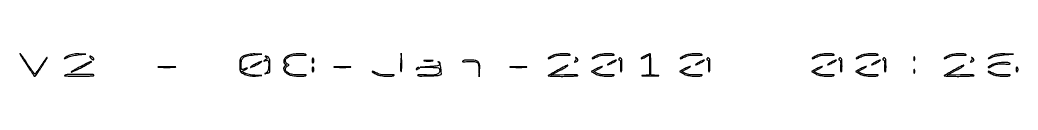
# Model space of a CAD drawing. Extents: x 2 to 176, y 113 to 294.
# Drawn here: x 76.4 to 143.6, y 292.1 to 293.7 of the extents above; entities that cross this region are included whole.
import ezdxf

# ---------------------------------------------------------------- set-up
doc = ezdxf.new("R2010")
doc.units = 0
doc.header["$MEASUREMENT"] = 0

msp = doc.modelspace()

# ---------------------------------------------------------------- linework, layer by layer
for points in [[(76.533542, 293.405456, 0.000894), (76.975994, 292.725746, 0.005317), (77.211459, 292.373662, 0.003458), (77.369508, 292.146082, 0.248778), (77.409, 292.12606, 0.224939), (77.433719, 292.138336, 0.005226), (77.515358, 292.244208, 0.010588), (77.60882, 292.373681, 0.006857), (77.71167, 292.52717, 0.000015), (77.822438, 292.697493, 0.000013), (77.939974, 292.878244, 0.000013), (78.047419, 293.043497, 0.000036), (78.123249, 293.16015, 0.011974), (78.17828, 293.249427, 0.022476), (78.217677, 293.324459, 0.023064), (78.240922, 293.380618, 0.519694), (78.232367, 293.3928, 0.236677), (78.207159, 293.38016, 0.002969), (78.097396, 293.231267, 0.007942), (77.972372, 293.053687, 0.005026), (77.832, 292.8429, -0.007635), (77.690061, 292.63215, -0.01172), (77.56017, 292.454533, -0.006271), (77.446837, 292.310716, -0.22647), (77.409729, 292.293, -0.231325), (77.371896, 292.311493, -0.004325), (77.234009, 292.49181, -0.009634), (77.076332, 292.710391, -0.006178), (76.9014, 292.9698, 0.003859), (76.728185, 293.229251, 0.006174), (76.575858, 293.44779, 0.001816), (76.44144, 293.634212, 0.240073), (76.417126, 293.6466, 0.528228), (76.409082, 293.634813, 0.019168), (76.434847, 293.575764, 0.020403), (76.476389, 293.497987, 0.010972)], [(79.6086, 293.4774, 0.010069), (79.499629, 293.414857, 0.022267), (79.419752, 293.36187, 0.038875), (79.376479, 293.324831, 0.649679), (79.381512, 293.311746, 0.089553), (79.4194, 293.316595, 0.017469), (79.484533, 293.339698, 0.018043), (79.559504, 293.37245, 0.01584), (79.635312, 293.411881, -0.057495), (79.739108, 293.455331, -0.014892), (79.914926, 293.500562, -0.014948), (80.119815, 293.540418, -0.014735), (80.3277, 293.56818), (80.8353, 293.620799), (80.37, 293.630154, 0.023125), (80.146471, 293.624309, 0.031413), (79.946534, 293.597114, 0.034516), (79.767954, 293.548268, 0.041249)], [(81.19485, 293.325825, 0.034529), (81.253887, 293.27319, 0.066151), (81.308652, 293.241323, 0.112067), (81.35047, 293.234073, 0.29034), (81.374361, 293.251009, 0.147865), (81.377695, 293.285855, 0.078791), (81.362488, 293.326817, 0.067035), (81.331806, 293.367463, 0.056476), (81.289761, 293.401289, 0.021667), (81.161137, 293.475162, 0.295624), (81.109882, 293.470181, 0.413001), (81.104995, 293.428146, 0.026514)], [(91.47375, 293.498941, 0.036879), (91.312716, 293.403391, 0.136307), (91.238117, 293.313117, 0.093018), (91.205997, 293.178466, 0.012166), (91.1988, 292.8827, 0.011838), (91.206075, 292.575456, 0.107499), (91.240542, 292.446679, 0.142705), (91.322567, 292.36024, 0.026124), (91.520499, 292.258231, 0.036343), (91.686349, 292.197507, 0.031821), (91.866761, 292.158165, 0.030377), (92.059137, 292.140737, 0.026705), (92.260749, 292.145534), (92.6793, 292.177902), (92.214, 292.196149, -0.020008), (92.020824, 292.211481, -0.018737), (91.825176, 292.24239, -0.019092), (91.653765, 292.282947, -0.058917), (91.543742, 292.327942), (91.338785, 292.441489), (91.586042, 292.584129, 0.016311), (91.710908, 292.661698, 0.750903), (91.705025, 292.680327, 0.085118), (91.627276, 292.665129, 0.005412), (91.4103, 292.580049, -0.175463), (91.348912, 292.577769, -0.228572), (91.308681, 292.615982, -0.078586), (91.288224, 292.714451, -0.011997), (91.2834, 292.915472, -0.068915), (91.324286, 293.210702, -0.166997), (91.448058, 293.389247, -0.11085), (91.694422, 293.497173, -0.022204), (92.1717, 293.56818), (92.6793, 293.620799), (92.214, 293.628289, 0.024097), (92.008535, 293.621694, 0.023183), (91.801962, 293.595394, 0.024434), (91.615667, 293.553374, 0.047808)], [(94.43475, 293.498941, 0.088413), (94.261481, 293.370429, 0.116777), (94.163496, 293.20078, 0.159729), (94.167541, 293.042269, 0.200596), (94.26555, 292.93455, -0.029131), (94.316942, 292.906816, -0.260055), (94.329, 292.8852, -0.260055), (94.316942, 292.863584, -0.029131), (94.26555, 292.83585, 0.199429), (94.16483, 292.725648, 0.170084), (94.16327, 292.567169, 0.118836), (94.270713, 292.397182, 0.08158), (94.45877, 292.266369, 0.065107), (94.735535, 292.176203, 0.031221), (95.107037, 292.13047, 0.029305), (95.463185, 292.129946, 0.127821), (95.662193, 292.193998, 0.622593), (95.659746, 292.216443, 0.066779), (95.592063, 292.231232, 0.027254), (95.456869, 292.234919, 0.011246), (95.273907, 292.225815, -0.057015), (94.769405, 292.246865, -0.105104), (94.387455, 292.392836, -0.257221), (94.277967, 292.596737, -0.260612), (94.39245, 292.796396, 0.015907), (94.481776, 292.853917, 0.246542), (94.4982, 292.8852, 0.246542), (94.481776, 292.916483, 0.015907), (94.39245, 292.974004, -0.260612), (94.277967, 293.173663, -0.257221), (94.387455, 293.377564, -0.105104), (94.769405, 293.523535, -0.057015), (95.273907, 293.544585, 0.011246), (95.456869, 293.535481, 0.027254), (95.592063, 293.539168, 0.066779), (95.659746, 293.553957, 0.622593), (95.662193, 293.576402, 0.131607), (95.463774, 293.638638, 0.026319), (95.089494, 293.634745, 0.028687), (94.704072, 293.588122, 0.071132)], [(102.02674, 293.037076, 0.009089), (102.015612, 292.791642, 0.017983), (102.017332, 292.596704, 0.019553), (102.028697, 292.461547, 0.62562), (102.052906, 292.453263, 0.169344), (102.07838, 292.506416, 0.01198), (102.092967, 292.67279, 0.015838), (102.09945, 292.876489, 0.011234), (102.094347, 293.105086), (102.068181, 293.6889)], [(112.1796, 293.4774, 0.009186), (111.953402, 293.348105, 0.644887), (111.957111, 293.315242, 0.192013), (112.032678, 293.320279, 0.007823), (112.281966, 293.444287, -0.048025), (112.430828, 293.503965, -0.038452), (112.599906, 293.539725, -0.032405), (112.799067, 293.553044, -0.018551), (113.039907, 293.544585, 0.011246), (113.222869, 293.535481, 0.027254), (113.358063, 293.539168, 0.066779), (113.425746, 293.553957, 0.622593), (113.428193, 293.576402, 0.130829), (113.216331, 293.64321, 0.031113), (112.843207, 293.636897, 0.032847), (112.457579, 293.580665, 0.072737)], [(115.1406, 293.4774, 0.009186), (114.914402, 293.348105, 0.644887), (114.918111, 293.315242, 0.192013), (114.993678, 293.320279, 0.007823), (115.242966, 293.444287, -0.048025), (115.391828, 293.503965, -0.038452), (115.560906, 293.539725, -0.032405), (115.760067, 293.553044, -0.018551), (116.000907, 293.544585, 0.011246), (116.183869, 293.535481, 0.027254), (116.319063, 293.539168, 0.066779), (116.386746, 293.553957, 0.622593), (116.389193, 293.576402, 0.130829), (116.177331, 293.64321, 0.031113), (115.804207, 293.636897, 0.032847), (115.418579, 293.580665, 0.072737)], [(118.44, 293.4774, 0.008641), (118.215355, 293.349318, 0.606832), (118.217252, 293.315196, 0.221306), (118.285168, 293.315955, 0.007621), (118.528801, 293.437273), (118.7784, 293.566345), (118.7784, 292.891594), (118.7784, 292.216844), (118.29195, 292.186318, 0.08376), (118.244806, 292.17529, 0.795105), (118.24661, 292.16476, 0.011877), (118.456328, 292.157645, 0.002541), (118.8207, 292.155793, 0.002541), (119.185072, 292.157645, 0.011877), (119.39479, 292.16476, 0.795105), (119.396594, 292.17529, 0.08376), (119.34945, 292.186318), (118.863, 292.216844), (118.863, 292.931722, 0.008327), (118.858439, 293.20558, 0.013915), (118.844362, 293.435563, 0.007559), (118.824909, 293.621786, 0.395773), (118.79955, 293.643054, 0.086559), (118.760585, 293.633991, 0.007634), (118.667759, 293.59293, 0.009809), (118.558034, 293.539744, 0.007483)], [(121.0626, 293.4774, 0.009186), (120.836402, 293.348105, 0.644887), (120.840111, 293.315242, 0.192013), (120.915678, 293.320279, 0.007823), (121.164966, 293.444287, -0.048025), (121.313828, 293.503965, -0.038452), (121.482906, 293.539725, -0.032405), (121.682067, 293.553044, -0.018551), (121.922907, 293.544585, 0.011246), (122.105869, 293.535481, 0.027254), (122.241063, 293.539168, 0.066779), (122.308746, 293.553957, 0.622593), (122.311193, 293.576402, 0.130829), (122.099331, 293.64321, 0.031113), (121.726207, 293.636897, 0.032847), (121.340579, 293.580665, 0.072737)], [(129.9456, 293.4774, 0.009186), (129.719402, 293.348105, 0.644887), (129.723111, 293.315242, 0.192013), (129.798678, 293.320279, 0.007823), (130.047966, 293.444287, -0.048025), (130.196828, 293.503965, -0.038452), (130.365906, 293.539725, -0.032405), (130.565067, 293.553044, -0.018551), (130.805907, 293.544585, 0.011246), (130.988869, 293.535481, 0.027254), (131.124063, 293.539168, 0.066779), (131.191746, 293.553957, 0.622593), (131.194193, 293.576402, 0.130829), (130.982331, 293.64321, 0.031113), (130.609207, 293.636897, 0.032847), (130.223579, 293.580665, 0.072737)], [(132.9066, 293.4774, 0.009186), (132.680402, 293.348105, 0.644887), (132.684111, 293.315242, 0.192013), (132.759678, 293.320279, 0.007823), (133.008966, 293.444287, -0.048025), (133.157828, 293.503965, -0.038452), (133.326906, 293.539725, -0.032405), (133.526067, 293.553044, -0.018551), (133.766907, 293.544585, 0.011246), (133.949869, 293.535481, 0.027254), (134.085063, 293.539168, 0.066779), (134.152746, 293.553957, 0.622593), (134.155193, 293.576402, 0.130829), (133.943331, 293.64321, 0.031113), (133.570207, 293.636897, 0.032847), (133.184579, 293.580665, 0.072737)], [(138.8286, 293.4774, 0.009186), (138.602402, 293.348105, 0.644887), (138.606111, 293.315242, 0.192013), (138.681678, 293.320279, 0.007823), (138.930966, 293.444287, -0.048025), (139.079828, 293.503965, -0.038452), (139.248906, 293.539725, -0.032405), (139.448067, 293.553044, -0.018551), (139.688907, 293.544585, 0.011246), (139.871869, 293.535481, 0.027254), (140.007063, 293.539168, 0.066779), (140.074746, 293.553957, 0.622593), (140.077193, 293.576402, 0.130829), (139.865331, 293.64321, 0.031113), (139.492207, 293.636897, 0.032847), (139.106579, 293.580665, 0.072737)], [(141.7896, 293.4774, 0.010069), (141.680629, 293.414857, 0.022267), (141.600752, 293.36187, 0.038875), (141.557479, 293.324831, 0.649679), (141.562512, 293.311746, 0.090574), (141.600394, 293.316672, 0.017606), (141.665533, 293.340095, 0.018185), (141.740504, 293.373284, 0.015934), (141.816312, 293.413232, -0.068838), (141.926135, 293.45702, -0.013684), (142.133203, 293.502144, -0.014245), (142.379134, 293.541508, -0.012836), (142.6356, 293.568421), (143.2701, 293.618577), (142.6779, 293.629042, 0.014903), (142.380156, 293.62543, 0.031797), (142.151419, 293.601206, 0.039514), (141.962436, 293.553339, 0.043489)], [(80.51805, 292.795347, 0.004778), (80.266707, 292.663806, 0.00765), (80.054997, 292.546213, 0.002606), (79.876165, 292.442027, 0.265502), (79.8624, 292.417932, 0.537873), (79.877052, 292.408252, 0.002926), (80.06121, 292.488074, 0.008085), (80.27962, 292.588511, 0.004672), (80.5392, 292.716, 0.004565), (80.798655, 292.849433, 0.007328), (81.01719, 292.968477, 0.002387), (81.202383, 293.074075, 0.26811), (81.216, 293.097644, 0.414819), (81.194607, 293.118993, 0.102017), (81.14063, 293.107747, 0.015444), (81.012781, 293.047619, 0.000525)], [(92.214, 292.9275, 0.008666), (92.073601, 292.84916, 0.019167), (91.969982, 292.783528, 0.032513), (91.912363, 292.738072, 0.687314), (91.9179, 292.723646, 0.094631), (91.96957, 292.733513, 0.008881), (92.089479, 292.783528, 0.011139), (92.231223, 292.849429, 0.008536), (92.3832, 292.9275, 0.008666), (92.523599, 293.00584, 0.019167), (92.627218, 293.071472, 0.032513), (92.684837, 293.116928, 0.687314), (92.6793, 293.131354, 0.094631), (92.62763, 293.121487, 0.008881), (92.507721, 293.071472, 0.011139), (92.365977, 293.005571, 0.008536)], [(92.9644, 293.401389, -0.057562), (93.016428, 293.359344, -0.259967), (93.026379, 293.32303, -0.170121), (93.001011, 293.28416, -0.024641), (92.9221, 293.229444, 0.002432), (92.821269, 293.165966, 0.425497), (92.818996, 293.154721, 0.316035), (92.831761, 293.15001, 0.002041), (92.95425, 293.182961, -0.059881), (93.062631, 293.199037, -0.27553), (93.115796, 293.169293, -0.121584), (93.140063, 293.085223, -0.009759), (93.1446, 292.852805, -0.022556), (93.136398, 292.671083, -0.052676), (93.10999, 292.537702, -0.072667), (93.064089, 292.441654, -0.102482), (92.99655, 292.375416, 0.001472), (92.898462, 292.311939, 0.293301), (92.893887, 292.301775, 0.458615), (92.901152, 292.297189, 0.001881), (93.003469, 292.328912, -0.005997), (93.0654, 292.347556, -0.007503), (93.123309, 292.363298, -0.006189), (93.172122, 292.375141, -0.056474), (93.193819, 292.3776, 0.388051), (93.208041, 292.390594, 0.004824), (93.218807, 292.524049, 0.011059), (93.226656, 292.684989, 0.006654), (93.2292, 292.876149, 0.012884), (93.222843, 293.1228, 0.046828), (93.200194, 293.277767, 0.082314), (93.159212, 293.373902, 0.160652), (93.095381, 293.426049, 0.016008), (92.968987, 293.469963, 0.122729), (92.906768, 293.473585, 0.61347), (92.900217, 293.451156, 0.047476)], [(96.0633, 293.1813, 0.031081), (96.067793, 293.10909, 0.065524), (96.081938, 293.054858, 0.125974), (96.102731, 293.026734, 0.31953), (96.12675, 293.025171, 0.107182), (96.151076, 293.048624, 0.051073), (96.171562, 293.08721, 0.047331), (96.185497, 293.133669, 0.049246), (96.1902, 293.1813, 0.049246), (96.185497, 293.228931, 0.047331), (96.171562, 293.27539, 0.051073), (96.151076, 293.313976, 0.107182), (96.12675, 293.337429, 0.31953), (96.102731, 293.335866, 0.125974), (96.081938, 293.307742, 0.065524), (96.067793, 293.25351, 0.031081)], [(104.563485, 293.083305, -0.093488), (104.596662, 293.05825, -0.059829), (104.624727, 293.018772, -0.057403), (104.643746, 292.971681, -0.067388), (104.6502, 292.924009, -0.281266), (104.615443, 292.867111, -0.064147), (104.504562, 292.827144, -0.034788), (104.312031, 292.798384, -0.008697), (103.99455, 292.778884), (103.3389, 292.750051), (103.99455, 292.733025, -0.00499), (104.414966, 292.717908, -0.07194), (104.561266, 292.68984, -0.217867), (104.626955, 292.627128, -0.095173), (104.6502, 292.506112, -0.176162), (104.591836, 292.345599, -0.151426), (104.44013, 292.247773, -0.068192), (104.150676, 292.208166, -0.014067), (103.634966, 292.222771, 0.008542), (103.39996, 292.232025, 0.026919), (103.242352, 292.227051, 0.089234), (103.175945, 292.209146, 0.609677), (103.175059, 292.18341, 0.128363), (103.320989, 292.14539, 0.005339), (103.86413, 292.151437, 0.009217), (104.392132, 292.172697, 0.042906), (104.693519, 292.216535, 0.356911), (104.762683, 292.306584, 0.022827), (104.735518, 292.661806, 0.023048), (104.675511, 293.0155, 0.298385), (104.584635, 293.104809, 0.014096), (104.545867, 293.111406, 0.237857), (104.533928, 293.107361, 0.482606), (104.534945, 293.099077, 0.022244)], [(103.61385, 293.162401, 0.019375), (103.739038, 293.151769, 0.011494), (103.8888, 293.148326, 0.011494), (104.038562, 293.151769, 0.019375), (104.16375, 293.162401, 0.108536), (104.19896, 293.174844, 0.707215), (104.1964, 293.186499, 0.025693), (104.085881, 293.19448, 0.005179), (103.8888, 293.196522, 0.005179), (103.691719, 293.19448, 0.025693), (103.5812, 293.186499, 0.707215), (103.57864, 293.174844, 0.108536)], [(106.182741, 293.146811, 0.383354), (106.175834, 293.122245, 0.255332), (106.201317, 293.10433, 0.045129), (106.296681, 293.102176, 0.011157), (106.452656, 293.116241, -0.017453), (106.616732, 293.128956, -0.015049), (106.789635, 293.13109, -0.015305), (106.946625, 293.123491, -0.041758), (107.056265, 293.105523, -0.070414), (107.176902, 293.056428, -0.16063), (107.241328, 292.983732, -0.083235), (107.273068, 292.854328, -0.010546), (107.28845, 292.566338), (107.304099, 292.0815), (107.335815, 292.544231, 0.014172), (107.345476, 292.785067, 0.053266), (107.331202, 292.935373, 0.087242), (107.290946, 293.037596, 0.097867), (107.219396, 293.115281, 0.122216), (107.036607, 293.190022, 0.028637), (106.704586, 293.219203, 0.028705), (106.371208, 293.210203, 0.120623)], [(112.616327, 292.551252, 0.002688), (112.37492, 292.421448, 0.003909), (112.16352, 292.304157, 0.00199), (111.985592, 292.202674, 0.065865), (111.946577, 292.172777, 0.645107), (111.953996, 292.153096, 0.003641), (112.214344, 292.138187, 0.008013), (112.53552, 292.127297, 0.004467), (112.9269, 292.1238, 0.005779), (113.321584, 292.128362, 0.00961), (113.653896, 292.142438, 0.003664), (113.932608, 292.161667, 0.391253), (113.956379, 292.18725, 0.395761), (113.933054, 292.212243, 0.004689), (113.689301, 292.226114, 0.010895), (113.395703, 292.233654, 0.006537), (113.046929, 292.230451), (112.1373, 292.210203), (112.70835, 292.506568, 0.00531), (112.927254, 292.623143, 0.008457), (113.111654, 292.727959, 0.00318), (113.266236, 292.82065, 0.261821), (113.2794, 292.844067, 0.415949), (113.256947, 292.866387, 0.102842), (113.200546, 292.854314, 0.017294), (113.069701, 292.791038, 0.000738)], [(113.807416, 293.350698, -0.146922), (113.824151, 293.315545, -0.082681), (113.823559, 293.267885, -0.070215), (113.806275, 293.215308, -0.058795), (113.7743, 293.165997, 0.013349), (113.726606, 293.105304, 0.321626), (113.72626, 293.084891, 0.330539), (113.745324, 293.078426, 0.013724), (113.817334, 293.103815, 0.073231), (113.912813, 293.157549, 0.198281), (113.950724, 293.223686, 0.21357), (113.929716, 293.293625, 0.084194), (113.85045, 293.359071, 0.01713), (113.812265, 293.379337, 0.16288), (113.794187, 293.381714, 0.524814), (113.790469, 293.373208, 0.045405)], [(116.1558, 293.0544, 0.011243), (116.047762, 292.992054, 0.027028), (115.971531, 292.939911, 0.06445), (115.937533, 292.906098, 0.623539), (115.9443, 292.892292, 0.088852), (115.993409, 292.901088, 0.012022), (116.091028, 292.939911, 0.013545), (116.205429, 292.992329, 0.011042), (116.325, 293.0544, 0.011243), (116.433038, 293.116746, 0.027028), (116.509269, 293.168889, 0.06445), (116.543267, 293.202702, 0.623539), (116.5365, 293.216508, 0.088852), (116.487391, 293.207712, 0.012022), (116.389772, 293.168889, 0.013545), (116.275371, 293.116471, 0.011042)], [(116.706553, 293.30958, 0.090599), (116.693715, 293.276761, 0.169305), (116.69774, 293.248857, 0.176135), (116.717996, 293.230234, 0.099001), (116.751172, 293.2236, -0.288301), (116.79199, 293.197931, -0.071271), (116.816904, 293.118997, -0.043016), (116.826832, 292.991077, -0.015498), (116.819615, 292.808556, 0.013704), (116.812864, 292.652042, 0.026583), (116.81755, 292.526986, 0.032841), (116.83087, 292.44244, 0.515489), (116.85375, 292.432849, 0.248567), (116.91113, 292.531103, 0.014513), (116.915532, 292.88949, 0.014702), (116.899009, 293.2473, 0.239867), (116.838446, 293.346887, 0.108373), (116.804327, 293.358867, 0.099685), (116.767216, 293.356006, 0.095498), (116.732825, 293.338706, 0.090427)], [(122.0778, 293.0544, 0.011243), (121.969762, 292.992054, 0.027028), (121.893531, 292.939911, 0.06445), (121.859533, 292.906098, 0.623539), (121.8663, 292.892292, 0.088852), (121.915409, 292.901088, 0.012022), (122.013028, 292.939911, 0.013545), (122.127429, 292.992329, 0.011042), (122.247, 293.0544, 0.011243), (122.355038, 293.116746, 0.027028), (122.431269, 293.168889, 0.06445), (122.465267, 293.202702, 0.623539), (122.4585, 293.216508, 0.088852), (122.409391, 293.207712, 0.012022), (122.311772, 293.168889, 0.013545), (122.197371, 293.116471, 0.011042)], [(122.628553, 293.30958, 0.090599), (122.615715, 293.276761, 0.169305), (122.61974, 293.248857, 0.176135), (122.639996, 293.230234, 0.099001), (122.673172, 293.2236, -0.288301), (122.71399, 293.197931, -0.071271), (122.738904, 293.118997, -0.043016), (122.748832, 292.991077, -0.015498), (122.741615, 292.808556, 0.013704), (122.734864, 292.652042, 0.026583), (122.73955, 292.526986, 0.032841), (122.75287, 292.44244, 0.515489), (122.77575, 292.432849, 0.248567), (122.83313, 292.531103, 0.014513), (122.837532, 292.88949, 0.014702), (122.821009, 293.2473, 0.239867), (122.760446, 293.346887, 0.108373), (122.726327, 293.358867, 0.099685), (122.689216, 293.356006, 0.095498), (122.654825, 293.338706, 0.090427)], [(130.9608, 293.0544, 0.011243), (130.852762, 292.992054, 0.027028), (130.776531, 292.939911, 0.06445), (130.742533, 292.906098, 0.623539), (130.7493, 292.892292, 0.088852), (130.798409, 292.901088, 0.012022), (130.896028, 292.939911, 0.013545), (131.010429, 292.992329, 0.011042), (131.13, 293.0544, 0.011243), (131.238038, 293.116746, 0.027028), (131.314269, 293.168889, 0.06445), (131.348267, 293.202702, 0.623539), (131.3415, 293.216508, 0.088852), (131.292391, 293.207712, 0.012022), (131.194772, 293.168889, 0.013545), (131.080371, 293.116471, 0.011042)], [(131.511553, 293.30958, 0.090599), (131.498715, 293.276761, 0.169305), (131.50274, 293.248857, 0.176135), (131.522996, 293.230234, 0.099001), (131.556172, 293.2236, -0.288301), (131.59699, 293.197931, -0.071271), (131.621904, 293.118997, -0.043016), (131.631832, 292.991077, -0.015498), (131.624615, 292.808556, 0.013704), (131.617864, 292.652042, 0.026583), (131.62255, 292.526986, 0.032841), (131.63587, 292.44244, 0.515489), (131.65875, 292.432849, 0.248567), (131.71613, 292.531103, 0.014513), (131.720532, 292.88949, 0.014702), (131.704009, 293.2473, 0.239867), (131.643446, 293.346887, 0.108373), (131.609327, 293.358867, 0.099685), (131.572216, 293.356006, 0.095498), (131.537825, 293.338706, 0.090427)], [(133.9218, 293.0544, 0.011243), (133.813762, 292.992054, 0.027028), (133.737531, 292.939911, 0.06445), (133.703533, 292.906098, 0.623539), (133.7103, 292.892292, 0.088852), (133.759409, 292.901088, 0.012022), (133.857028, 292.939911, 0.013545), (133.971429, 292.992329, 0.011042), (134.091, 293.0544, 0.011243), (134.199038, 293.116746, 0.027028), (134.275269, 293.168889, 0.06445), (134.309267, 293.202702, 0.623539), (134.3025, 293.216508, 0.088852), (134.253391, 293.207712, 0.012022), (134.155772, 293.168889, 0.013545), (134.041371, 293.116471, 0.011042)], [(134.472553, 293.30958, 0.090599), (134.459715, 293.276761, 0.169305), (134.46374, 293.248857, 0.176135), (134.483996, 293.230234, 0.099001), (134.517172, 293.2236, -0.288301), (134.55799, 293.197931, -0.071271), (134.582904, 293.118997, -0.043016), (134.592832, 292.991077, -0.015498), (134.585615, 292.808556, 0.013704), (134.578864, 292.652042, 0.026583), (134.58355, 292.526986, 0.032841), (134.59687, 292.44244, 0.515489), (134.61975, 292.432849, 0.248567), (134.67713, 292.531103, 0.014513), (134.681532, 292.88949, 0.014702), (134.665009, 293.2473, 0.239867), (134.604446, 293.346887, 0.108373), (134.570327, 293.358867, 0.099685), (134.533216, 293.356006, 0.095498), (134.498825, 293.338706, 0.090427)], [(136.557758, 293.3082, 0.017491), (136.560397, 293.232784, 0.078554), (136.570293, 293.189892, 0.447206), (136.584585, 293.184736, 0.174857), (136.600429, 293.20245, 0.057986), (136.613655, 293.250673, 0.037979), (136.618031, 293.3082, 0.037979), (136.613655, 293.365727, 0.057986), (136.600429, 293.41395, 0.174857), (136.584585, 293.431664, 0.447206), (136.570293, 293.426508, 0.078554), (136.560397, 293.383616, 0.017491)], [(139.265327, 292.551252, 0.002688), (139.02392, 292.421448, 0.003909), (138.81252, 292.304157, 0.00199), (138.634592, 292.202674, 0.065865), (138.595577, 292.172777, 0.645107), (138.602996, 292.153096, 0.003641), (138.863344, 292.138187, 0.008013), (139.18452, 292.127297, 0.004467), (139.5759, 292.1238, 0.005779), (139.970584, 292.128362, 0.00961), (140.302896, 292.142438, 0.003664), (140.581608, 292.161667, 0.391253), (140.605379, 292.18725, 0.395761), (140.582054, 292.212243, 0.004689), (140.338301, 292.226114, 0.010895), (140.044703, 292.233654, 0.006537), (139.695929, 292.230451), (138.7863, 292.210203), (139.35735, 292.506568, 0.00531), (139.576254, 292.623143, 0.008457), (139.760654, 292.727959, 0.00318), (139.915236, 292.82065, 0.261821), (139.9284, 292.844067, 0.415949), (139.905947, 292.866387, 0.102842), (139.849546, 292.854314, 0.017294), (139.718701, 292.791038, 0.000738)], [(140.456416, 293.350698, -0.146922), (140.473151, 293.315545, -0.082681), (140.472559, 293.267885, -0.070215), (140.455275, 293.215308, -0.058795), (140.4233, 293.165997, 0.013349), (140.375606, 293.105304, 0.321626), (140.37526, 293.084891, 0.330539), (140.394324, 293.078426, 0.013724), (140.466334, 293.103815, 0.073231), (140.561813, 293.157549, 0.198281), (140.599724, 293.223686, 0.21357), (140.578716, 293.293625, 0.084194), (140.49945, 293.359071, 0.01713), (140.461265, 293.379337, 0.16288), (140.443187, 293.381714, 0.524814), (140.439469, 293.373208, 0.045405)], [(141.7896, 292.8852, 0.009186), (141.563402, 292.755905, 0.644887), (141.567111, 292.723042, 0.192013), (141.642678, 292.728079, 0.007823), (141.891966, 292.852087, -0.048025), (142.040828, 292.911765, -0.038452), (142.209906, 292.947525, -0.032405), (142.409067, 292.960844, -0.018551), (142.649907, 292.952385, 0.011246), (142.832869, 292.943281, 0.027254), (142.968063, 292.946968, 0.066779), (143.035746, 292.961757, 0.622593), (143.038193, 292.984202, 0.130829), (142.826331, 293.05101, 0.031113), (142.453207, 293.044697, 0.032847), (142.067579, 292.988465, 0.072737)], [(79.410171, 292.188545, 0.710725), (79.41598, 292.163928, 0.008955), (79.645619, 292.144268, 0.010917), (79.957962, 292.129997, 0.005644), (80.34885, 292.125095, 0.005739), (80.746226, 292.12916, 0.009549), (81.080772, 292.142819, 0.003618), (81.361477, 292.161694, 0.392593), (81.3852, 292.18725, 0.411533), (81.327928, 292.245049, 0.002126), (80.445967, 292.249379, 0.003746), (79.59416, 292.243556, 0.138985)], [(85.76325, 292.737962, 0.008933), (86.003962, 292.728599, 0.005253), (86.292, 292.725572, 0.005253), (86.580038, 292.728599, 0.008933), (86.82075, 292.737962, 0.05623), (86.884701, 292.74888, 0.84375), (86.883539, 292.759175, 0.011824), (86.671175, 292.766207, 0.002363), (86.292, 292.767999, 0.002363), (85.912825, 292.766207, 0.011824), (85.700461, 292.759175, 0.84375), (85.699299, 292.74888, 0.05623)], [(96.0633, 292.5891, 0.031081), (96.067793, 292.51689, 0.065524), (96.081938, 292.462658, 0.125974), (96.102731, 292.434534, 0.31953), (96.12675, 292.432971, 0.107182), (96.151076, 292.456424, 0.051073), (96.171562, 292.49501, 0.047331), (96.185497, 292.541469, 0.049246), (96.1902, 292.5891, 0.049246), (96.185497, 292.636731, 0.047331), (96.171562, 292.68319, 0.051073), (96.151076, 292.721776, 0.107182), (96.12675, 292.745229, 0.31953), (96.102731, 292.743666, 0.125974), (96.081938, 292.715542, 0.065524), (96.067793, 292.66131, 0.031081)], [(97.610565, 292.737876, 0.008711), (97.849389, 292.728526, 0.005503), (98.128257, 292.72554, 0.005525), (98.402477, 292.728652, 0.010124), (98.625765, 292.738181, 0.088327), (98.67066, 292.749124, 0.788092), (98.668764, 292.75958, 0.011688), (98.45814, 292.766571, 0.002526), (98.0937, 292.768303, 0.002432), (97.729989, 292.766425, 0.013217), (97.533009, 292.75924, 0.86599), (97.532178, 292.74894, 0.041857)], [(100.3356, 292.293, 0.072737), (100.613579, 292.189735, 0.032847), (100.999207, 292.133503, 0.031113), (101.372331, 292.12719, 0.130829), (101.584193, 292.193998, 0.622593), (101.581746, 292.216443, 0.066779), (101.514063, 292.231232, 0.027254), (101.378869, 292.234919, 0.011246), (101.195907, 292.225815, -0.018551), (100.955067, 292.217356, -0.032405), (100.755906, 292.230675, -0.038452), (100.586828, 292.266435, -0.048025), (100.437966, 292.326113, 0.007823), (100.188678, 292.450121, 0.192013), (100.113111, 292.455158, 0.644887), (100.109402, 292.422295, 0.009186)], [(103.085699, 292.632369, 0.1144), (103.076057, 292.603826, 0.32948), (103.086155, 292.586927, 0.155351), (103.116257, 292.58429, 0.036408), (103.165306, 292.59912, 0.029964), (103.255989, 292.640306, 0.168622), (103.291745, 292.678651, 0.444011), (103.279532, 292.706045, 0.079093), (103.216993, 292.716, 0.088797), (103.182724, 292.709866, 0.053277), (103.145587, 292.691433, 0.051183), (103.111374, 292.664359, 0.061454)], [(109.454565, 292.737876, 0.008711), (109.693389, 292.728526, 0.005503), (109.972257, 292.72554, 0.005525), (110.246477, 292.728652, 0.010124), (110.469765, 292.738181, 0.088327), (110.51466, 292.749124, 0.788092), (110.512764, 292.75958, 0.011688), (110.30214, 292.766571, 0.002526), (109.9377, 292.768303, 0.002432), (109.573989, 292.766425, 0.013217), (109.377009, 292.75924, 0.86599), (109.376178, 292.74894, 0.041857)], [(115.18759, 292.617195), (114.85388, 292.441269), (115.14529, 292.28608, 0.072446), (115.420859, 292.187141, 0.031554), (115.806979, 292.133917, 0.029621), (116.181001, 292.128431, 0.131015), (116.389193, 292.193998, 0.623284), (116.386723, 292.216444, 0.066382), (116.318756, 292.231209, 0.027174), (116.183225, 292.234872, 0.011223), (115.999864, 292.22574, -0.018401), (115.765388, 292.217433, -0.030076), (115.566931, 292.229658, -0.035665), (115.400527, 292.262171, -0.054648), (115.263854, 292.315722), (115.023666, 292.44157), (115.357083, 292.617346, 0.009792), (115.479401, 292.684925, 0.02268), (115.567708, 292.741488, 0.046715), (115.61178, 292.779248, 0.662276), (115.6059, 292.793122, 0.089472), (115.555535, 292.784037, 0.010293), (115.448124, 292.741444, 0.012141), (115.321566, 292.684563, 0.009622)], [(121.10959, 292.617195), (120.77588, 292.441269), (121.06729, 292.28608, 0.072446), (121.342859, 292.187141, 0.031554), (121.728979, 292.133917, 0.029621), (122.103001, 292.128431, 0.131015), (122.311193, 292.193998, 0.623284), (122.308723, 292.216444, 0.066382), (122.240756, 292.231209, 0.027174), (122.105225, 292.234872, 0.011223), (121.921864, 292.22574, -0.018401), (121.687388, 292.217433, -0.030076), (121.488931, 292.229658, -0.035665), (121.322527, 292.262171, -0.054648), (121.185854, 292.315722), (120.945666, 292.44157), (121.279083, 292.617346, 0.009792), (121.401401, 292.684925, 0.02268), (121.489708, 292.741488, 0.046715), (121.53378, 292.779248, 0.662276), (121.5279, 292.793122, 0.089472), (121.477535, 292.784037, 0.010293), (121.370124, 292.741444, 0.012141), (121.243566, 292.684563, 0.009622)], [(129.99259, 292.617195), (129.65888, 292.441269), (129.95029, 292.28608, 0.072446), (130.225859, 292.187141, 0.031554), (130.611979, 292.133917, 0.029621), (130.986001, 292.128431, 0.131015), (131.194193, 292.193998, 0.623284), (131.191723, 292.216444, 0.066382), (131.123756, 292.231209, 0.027174), (130.988225, 292.234872, 0.011223), (130.804864, 292.22574, -0.018401), (130.570388, 292.217433, -0.030076), (130.371931, 292.229658, -0.035665), (130.205527, 292.262171, -0.054648), (130.068854, 292.315722), (129.828666, 292.44157), (130.162083, 292.617346, 0.009792), (130.284401, 292.684925, 0.02268), (130.372708, 292.741488, 0.046715), (130.41678, 292.779248, 0.662276), (130.4109, 292.793122, 0.089472), (130.360535, 292.784037, 0.010293), (130.253124, 292.741444, 0.012141), (130.126566, 292.684563, 0.009622)], [(132.95359, 292.617195), (132.61988, 292.441269), (132.91129, 292.28608, 0.072446), (133.186859, 292.187141, 0.031554), (133.572979, 292.133917, 0.029621), (133.947001, 292.128431, 0.131015), (134.155193, 292.193998, 0.623284), (134.152723, 292.216444, 0.066382), (134.084756, 292.231209, 0.027174), (133.949225, 292.234872, 0.011223), (133.765864, 292.22574, -0.018401), (133.531388, 292.217433, -0.030076), (133.332931, 292.229658, -0.035665), (133.166527, 292.262171, -0.054648), (133.029854, 292.315722), (132.789666, 292.44157), (133.123083, 292.617346, 0.009792), (133.245401, 292.684925, 0.02268), (133.333708, 292.741488, 0.046715), (133.37778, 292.779248, 0.662276), (133.3719, 292.793122, 0.089472), (133.321535, 292.784037, 0.010293), (133.214124, 292.741444, 0.012141), (133.087566, 292.684563, 0.009622)], [(136.557758, 292.4622, 0.017491), (136.560397, 292.386784, 0.078554), (136.570293, 292.343892, 0.447206), (136.584585, 292.338736, 0.174857), (136.600429, 292.35645, 0.057986), (136.613655, 292.404673, 0.037979), (136.618031, 292.4622, 0.037979), (136.613655, 292.519727, 0.057986), (136.600429, 292.56795, 0.174857), (136.584585, 292.585664, 0.447206), (136.570293, 292.580508, 0.078554), (136.560397, 292.537616, 0.017491)], [(141.7896, 292.293, 0.072737), (142.067579, 292.189735, 0.032847), (142.453207, 292.133503, 0.031113), (142.826331, 292.12719, 0.130829), (143.038193, 292.193998, 0.622593), (143.035746, 292.216443, 0.066779), (142.968063, 292.231232, 0.027254), (142.832869, 292.234919, 0.011246), (142.649907, 292.225815, -0.018551), (142.409067, 292.217356, -0.032405), (142.209906, 292.230675, -0.038452), (142.040828, 292.266435, -0.048025), (141.891966, 292.326113, 0.007823), (141.642678, 292.450121, 0.192013), (141.567111, 292.455158, 0.644887), (141.563402, 292.422295, 0.009186)], [(143.4393, 292.5891, 0.031081), (143.443793, 292.51689, 0.065524), (143.457938, 292.462658, 0.125974), (143.478731, 292.434534, 0.31953), (143.50275, 292.432971, 0.107182), (143.527076, 292.456424, 0.051073), (143.547562, 292.49501, 0.047331), (143.561497, 292.541469, 0.049246), (143.5662, 292.5891, 0.049246), (143.561497, 292.636731, 0.047331), (143.547562, 292.68319, 0.051073), (143.527076, 292.721776, 0.107182), (143.50275, 292.745229, 0.31953), (143.478731, 292.743666, 0.125974), (143.457938, 292.715542, 0.065524), (143.443793, 292.66131, 0.031081)]]:
    msp.add_lwpolyline(points, format="xyb", close=True)

doc.saveas('drawing.dxf')
